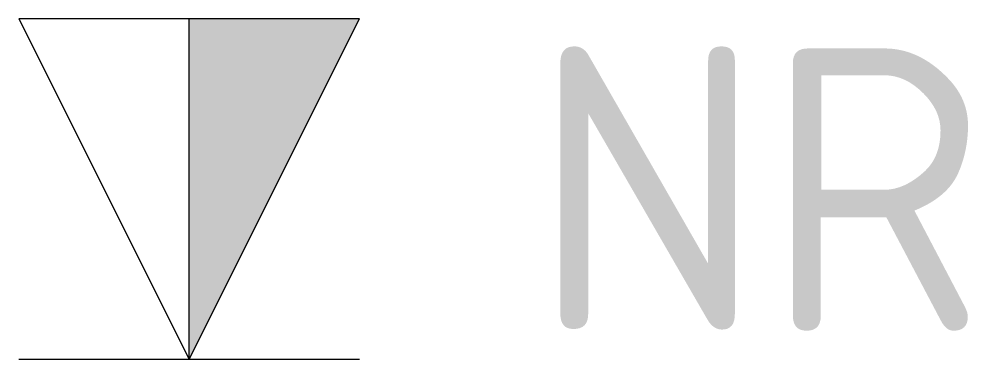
# Model space of a CAD drawing. Extents: x -1.5 to 6.86, y -1.5 to 1.5.
import ezdxf
from ezdxf.enums import TextEntityAlignment as Align

# ---------------------------------------------------------------- set-up
doc = ezdxf.new("R2010")
doc.units = 0
doc.header["$LTSCALE"] = 0.2
doc.styles.add('NLCS-ISO', font='NLCS-ISO.ttf')

msp = doc.modelspace()

# ---------------------------------------------------------------- hatches: boundary and pattern name
msp.add_hatch(color=256).paths.add_polyline_path([(1.5, 1.5), (0, 1.5), (0, -1.5)])

# ---------------------------------------------------------------- linework, layer by layer
at = {"color": 0, "linetype": 'Continuous'}
for p, q in [((0, -1.5), (0, 1.5)), ((-1.5, -1.5), (1.5, -1.5))]:
    msp.add_line(p, q, dxfattribs=at)
at = {"color": 0, "linetype": 'Continuous', "flags": 128}
msp.add_lwpolyline([(0, -1.5), (1.5, 1.5), (-1.5, 1.5)], close=True, dxfattribs=at)

# ---------------------------------------------------------------- texts
at = {"style": 'NLCS-ISO'}
msp.add_attdef('NR', text='', height=2.5, dxfattribs=at).set_placement((3.0153, 0), align=Align.MIDDLE_LEFT)

doc.saveas('drawing.dxf')
